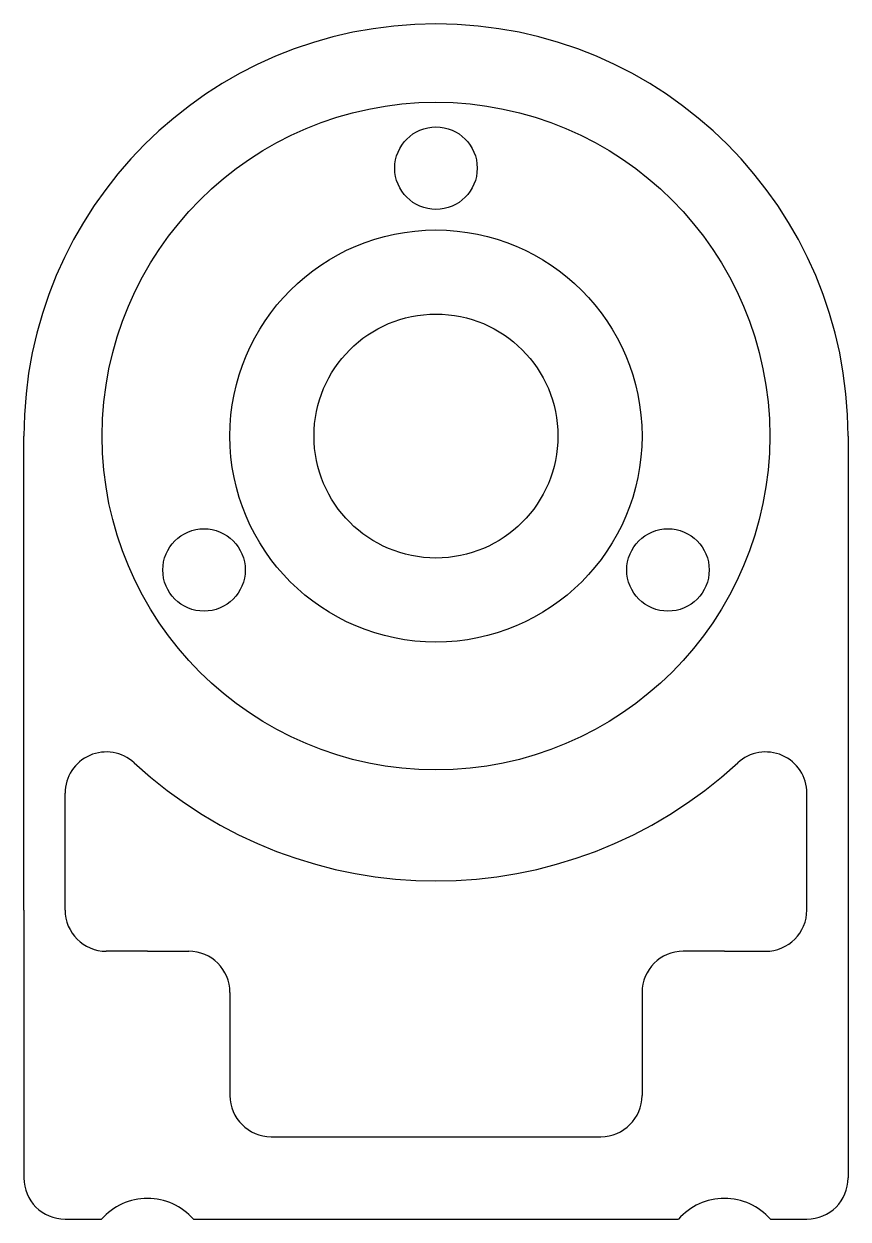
# Model space of a CAD drawing. Header units: millimetres. Extents: x -76.6 to -56.6, y -85.9 to -56.9.
import ezdxf

# ---------------------------------------------------------------- set-up
doc = ezdxf.new("R2010")
doc.units = ezdxf.units.MM
doc.layers.add('ネジ', color=3, linetype='Continuous')
doc.layers.add('穴', color=6, linetype='Continuous')

msp = doc.modelspace()

# ---------------------------------------------------------------- linework, layer by layer
at = {"layer": 'ネジ'}
for p, q in [((-76.576, -75.039), (-76.576, -66.939)), ((-56.576, -66.939), (-56.576, -75.039)), ((-76.576, -78.439), (-76.576, -75.039)), ((-56.576, -75.039), (-56.576, -78.439)), ((-76.576, -78.439), (-76.576, -84.939)), ((-56.576, -78.439), (-56.576, -84.939)), ((-75.576, -85.939), (-74.694, -85.939)), ((-72.458, -85.939), (-60.694, -85.939)), ((-58.458, -85.939), (-57.576, -85.939))]:
    msp.add_line(p, q, dxfattribs=at)
for centre in [(-66.576, -60.439), (-72.205, -70.189), (-60.946, -70.189)]:
    msp.add_circle(centre, 1, dxfattribs=at)
for centre, radius, start, end in [((-66.576, -66.939), 10, 0, 180), ((-75.576, -84.939), 1, 180, 270), ((-57.576, -84.939), 1, 270, 0), ((-73.576, -86.939), 1.5, 41.8103, 138.1897), ((-59.576, -86.939), 1.5, 41.8103, 138.1897)]:
    msp.add_arc(centre, radius, start, end, dxfattribs=at)
at = {"layer": '穴'}
for p, q in [((-75.576, -78.439), (-75.576, -75.604)), ((-57.576, -78.439), (-57.576, -75.604)), ((-73.576, -79.439), (-74.576, -79.439)), ((-73.576, -79.439), (-72.576, -79.439)), ((-59.576, -79.439), (-60.576, -79.439)), ((-59.576, -79.439), (-58.576, -79.439)), ((-71.576, -80.439), (-71.576, -82.939)), ((-61.576, -80.439), (-61.576, -82.939)), ((-70.576, -83.939), (-62.576, -83.939))]:
    msp.add_line(p, q, dxfattribs=at)
for radius in [8.1, 5, 2.96]:
    msp.add_circle((-66.576, -66.939), radius, dxfattribs=at)
for centre, radius, start, end in [((-74.576, -75.604), 1, 47.2857, 180), ((-58.576, -75.604), 1, 0, 132.7143), ((-66.576, -66.939), 10.793, 227.2857, 312.7143), ((-74.576, -78.439), 1, 180, 270), ((-58.576, -78.439), 1, 270, 0), ((-72.576, -80.439), 1, 0, 90), ((-60.576, -80.439), 1, 90, 180), ((-70.576, -82.939), 1, 180, 270), ((-62.576, -82.939), 1, 270, 0)]:
    msp.add_arc(centre, radius, start, end, dxfattribs=at)

doc.saveas('drawing.dxf')
